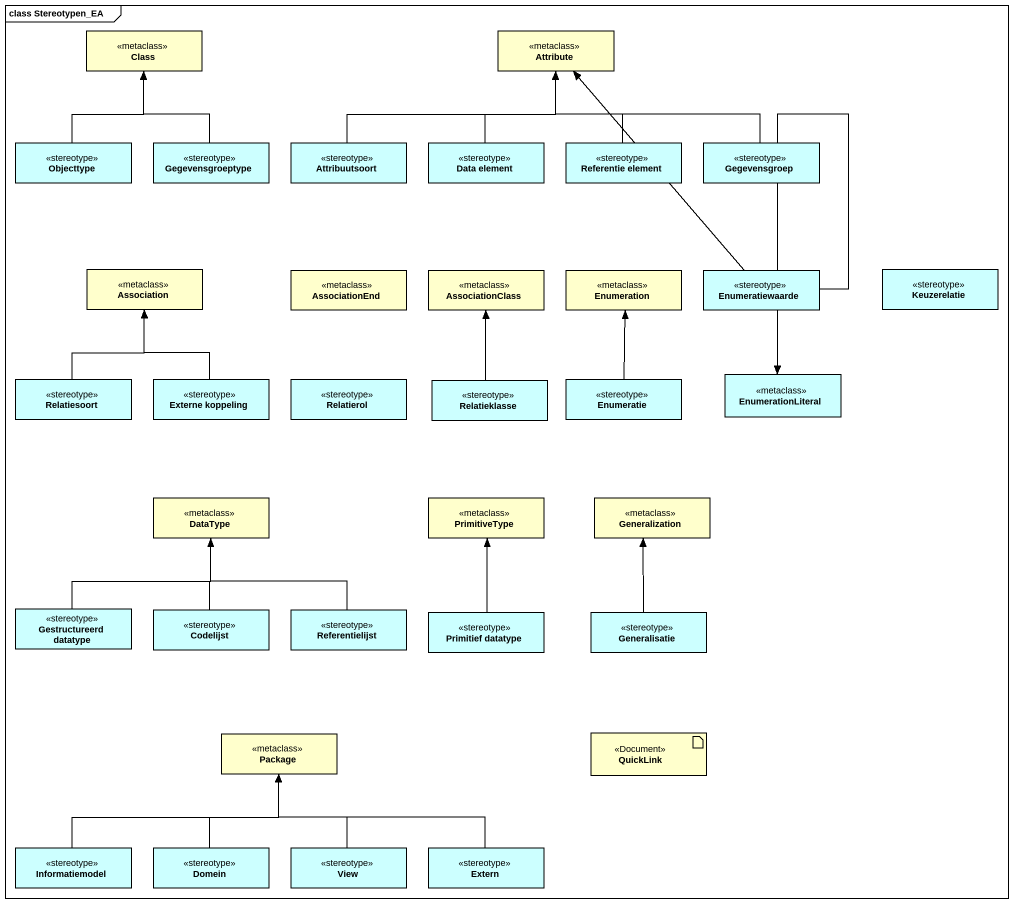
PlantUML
@startuml
mainframe class Stereotypen_EA
allowmixing
hide circle
hide empty members
class "Class" as Class_ <<metaclass>>
class Attribute <<metaclass>>
class Objecttype <<stereotype>> #CCFFFF
class Gegevensgroeptype <<stereotype>> #CCFFFF
class Attribuutsoort <<stereotype>> #CCFFFF
class "Data element" as Data_element <<stereotype>> #CCFFFF
class "Referentie element" as Referentie_element <<stereotype>> #CCFFFF
class Gegevensgroep <<stereotype>> #CCFFFF
class Association <<metaclass>>
class AssociationEnd <<metaclass>>
class AssociationClass <<metaclass>>
class Enumeration <<metaclass>>
class Enumeratiewaarde <<stereotype>> #CCFFFF
class Keuzerelatie <<stereotype>> #CCFFFF
class Relatiesoort <<stereotype>> #CCFFFF
class "Externe koppeling" as Externe_koppeling <<stereotype>> #CCFFFF
class Relatierol <<stereotype>> #CCFFFF
class Enumeratie <<stereotype>> #CCFFFF
class EnumerationLiteral <<metaclass>> #CCFFFF
class Relatieklasse <<stereotype>> #CCFFFF
class DataType <<metaclass>>
class PrimitiveType <<metaclass>>
class Generalization <<metaclass>>
class "Gestructureerd datatype" as Gestructureerd_datatype <<stereotype>> #CCFFFF
class Codelijst <<stereotype>> #CCFFFF
class Referentielijst <<stereotype>> #CCFFFF
class "Primitief datatype" as Primitief_datatype <<stereotype>> #CCFFFF
class Generalisatie <<stereotype>> #CCFFFF
class "Package" as Package_ <<metaclass>>
artifact QuickLink <<Document>>
class Informatiemodel <<stereotype>> #CCFFFF
class Domein <<stereotype>> #CCFFFF
class View <<stereotype>> #CCFFFF
class Extern <<stereotype>> #CCFFFF
Objecttype -up-> Class_
Gegevensgroeptype -up-> Class_
Attribuutsoort -right-> Attribute
Data_element -up-> Attribute
Referentie_element -up-> Attribute
Gegevensgroep -left-> Attribute
Enumeratiewaarde -up-> Attribute
Enumeratiewaarde --> EnumerationLiteral
Relatiesoort -up-> Association
Externe_koppeling -up-> Association
Enumeratie -up-> Enumeration
Relatieklasse -up-> AssociationClass
Gestructureerd_datatype -up-> DataType
Codelijst -up-> DataType
Referentielijst -up-> DataType
Primitief_datatype -up-> PrimitiveType
Generalisatie -up-> Generalization
Informatiemodel -right-> Package_
Domein -up-> Package_
View -up-> Package_
Extern -left-> Package_
@enduml
